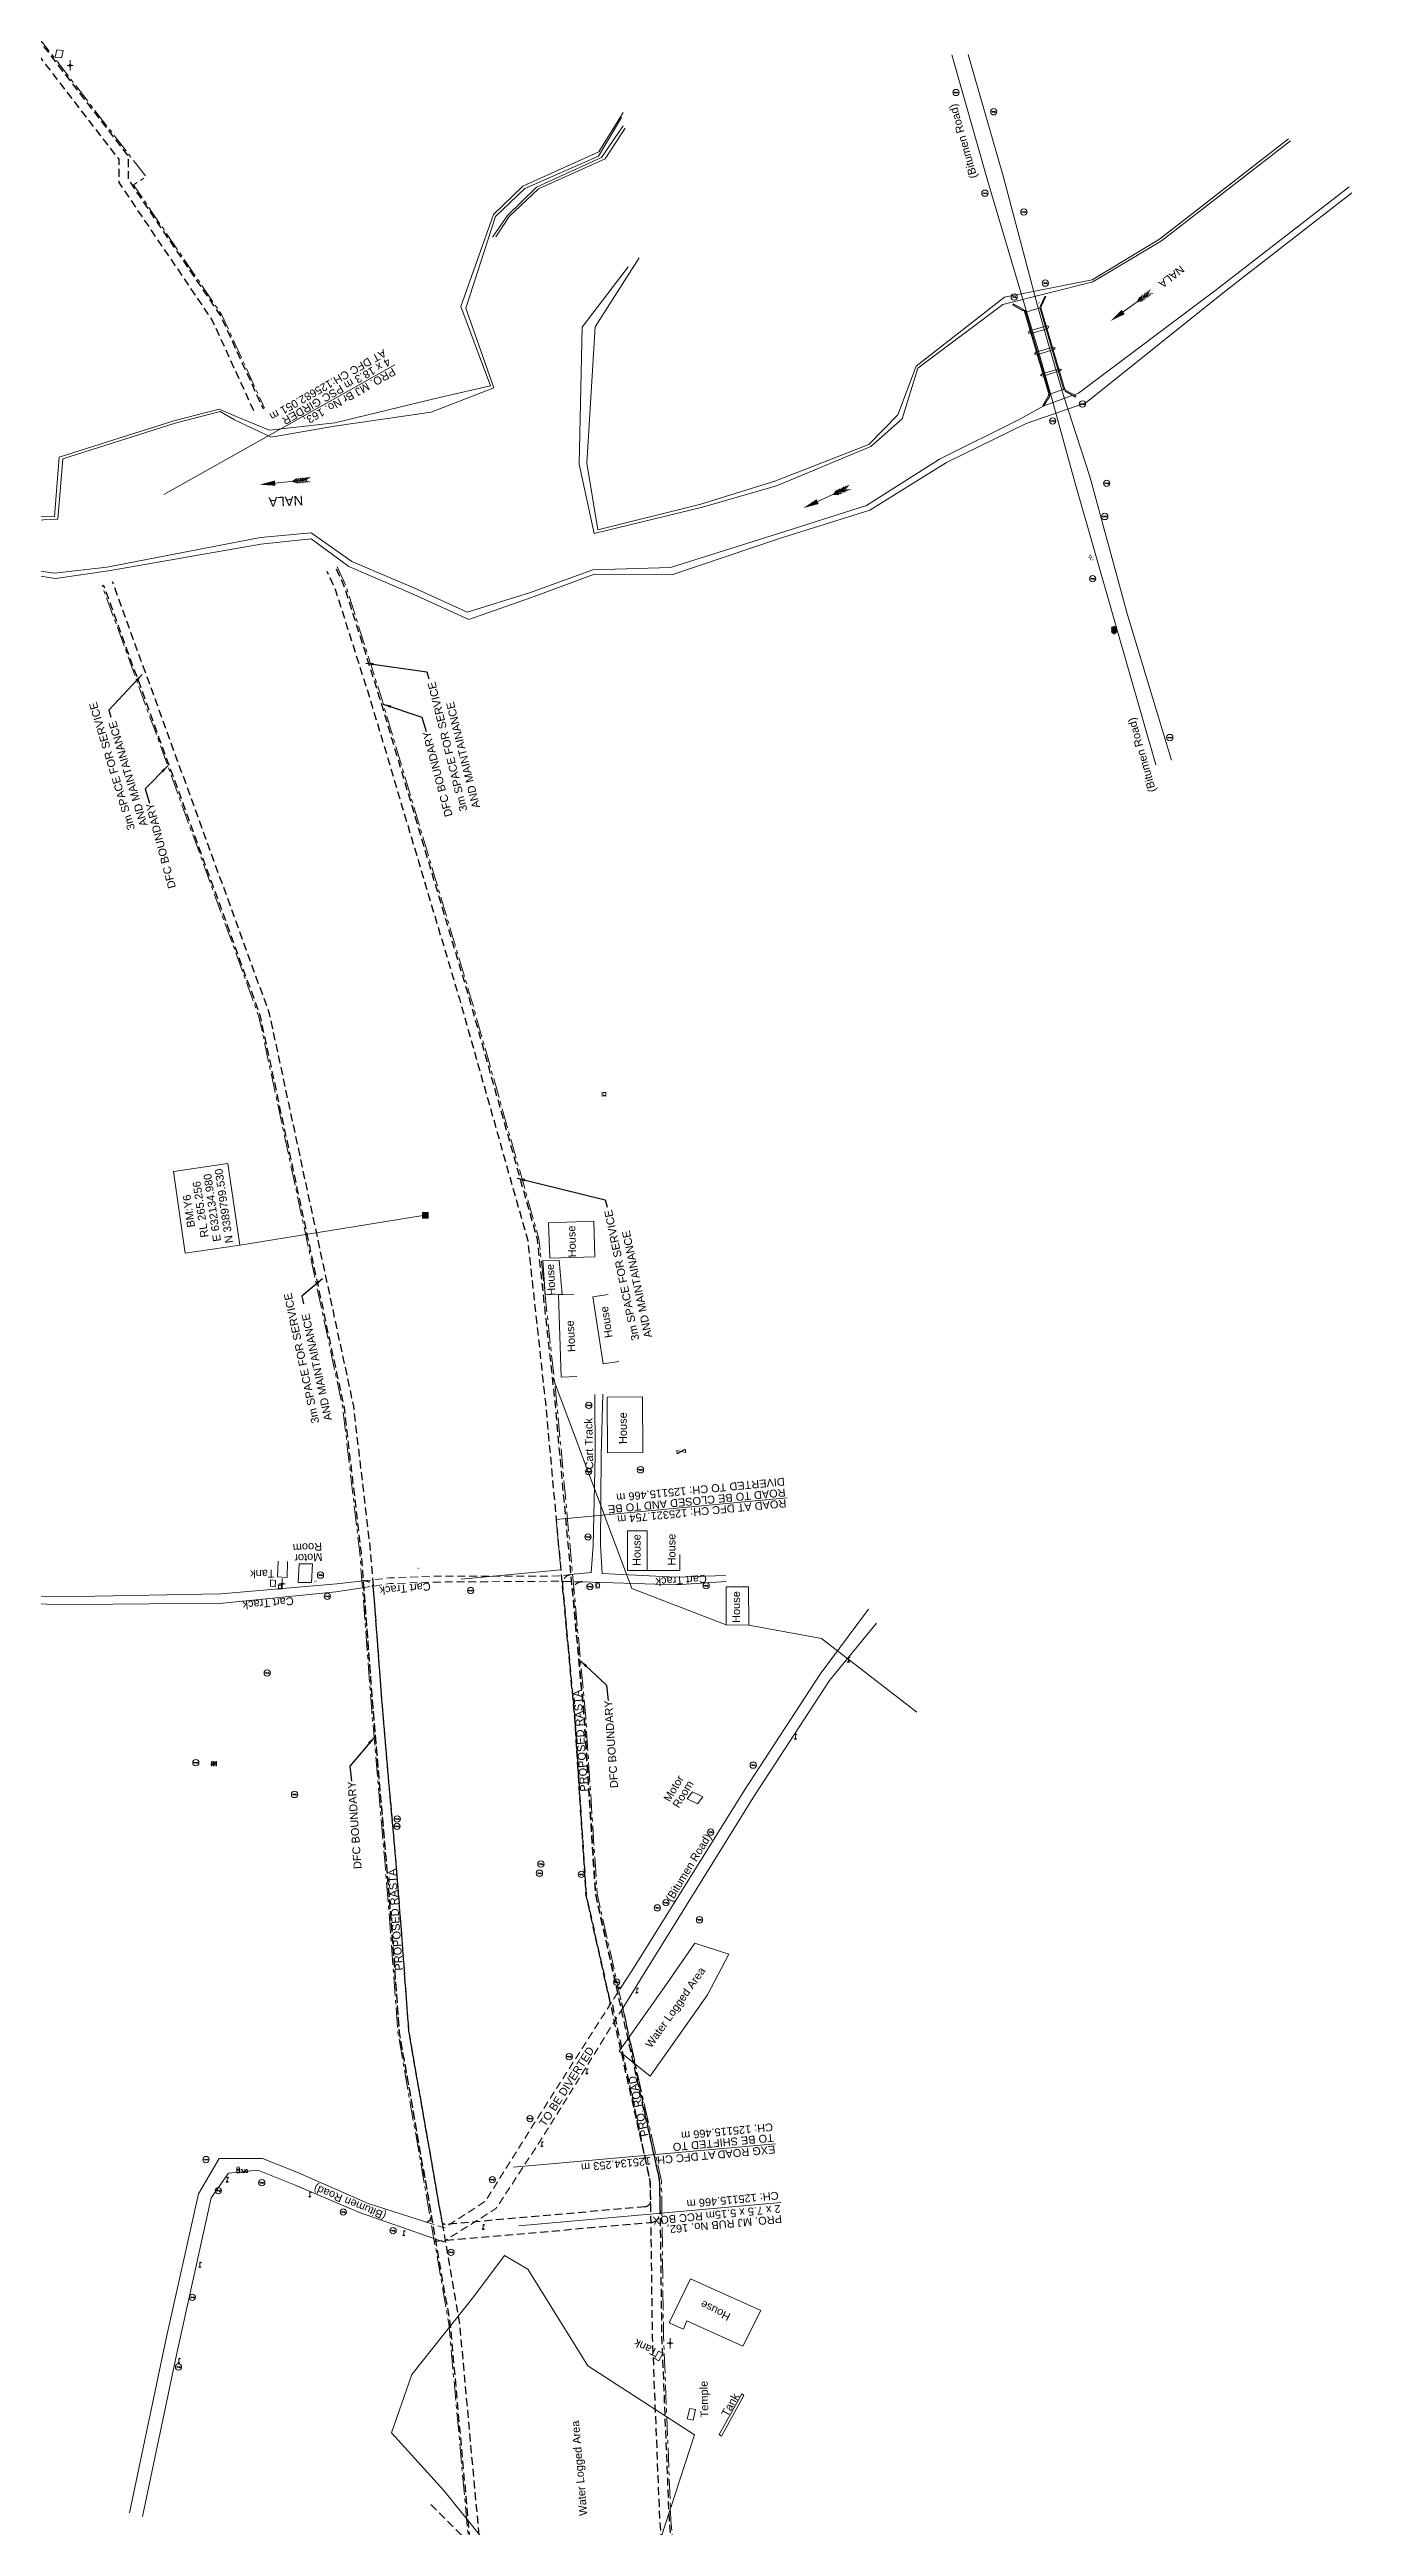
# Model space of a CAD drawing. Header units: metres. Extents: x 628572 to 650094, y 3375792 to 3391117.
# Drawn here: x 632016 to 632430, y 3389383 to 3390170 of the extents above; entities that cross this region are included whole.
import ezdxf
from ezdxf.enums import TextEntityAlignment as Align

# ---------------------------------------------------------------- set-up
doc = ezdxf.new("R2010")
doc.units = ezdxf.units.M
doc.header["$MEASUREMENT"] = 0
doc.linetypes.add('CENTER', pattern=[2, 1.25, -0.25, 0.25, -0.25])
doc.linetypes.add('DASHED', pattern=[0.75, 0.5, -0.25])
for name, color, linetype, lineweight in [('Bench_Mark', 7, 'Continuous', 0), ('Bore', 8, 'Continuous', 0), ('BRIDGE DETAILS PLAN', 7, 'Continuous', 0), ('BRIDGE_PARAPET', 251, 'Continuous', 0), ('CANAL_BOTTOM', 5, 'Continuous', 0), ('CANAL_TOP', 5, 'Continuous', 0), ('CART_TRACK', 34, 'Continuous', 0), ('COMMERCIAL_BLD_PUC', 251, 'Continuous', 0), ('DFCC BOUNDARY', 6, 'CENTER', 0), ('ELECTRIC_POLE', 251, 'Continuous', 0), ('Gate', 251, 'Continuous', 0), ('Govt buliding', 251, 'Continuous', 0), ('Lamp_Post', 7, 'Continuous', 0), ('LC DETAILS IN PLAN', 7, 'Continuous', 0), ('OFC_PILLAR', 251, 'Continuous', 0), ('PIER_OR_ABUTMENT', 7, 'Continuous', 0), ('PIPE_LINE', 7, 'Continuous', 0), ('Religious_Place', 251, 'Continuous', 0), ('RESIDENTIAL_BL_PUC', 251, 'Continuous', 0), ('RESIDENTIAL_BL_SEMI', 251, 'Continuous', 0), ('River Text', 5, 'Continuous', 0), ('Shed', 251, 'Continuous', 0), ('SIGN_BOARD', 251, 'Continuous', 0), ('SIGNAL_POST', 251, 'Continuous', 0), ('Subroad Edge', 34, 'Continuous', 0), ('Tank', 7, 'Continuous', 0), ('Tbm Pillar', 8, 'Continuous', 0), ('Telephone_Pole', 8, 'Continuous', 0), ('Text', 251, 'Continuous', 0), ('TOPOSTYLEREMARK', 251, 'Continuous', 0), ('Transformer', 251, 'Continuous', 0), ('VILLAGE_BOUNDARY', 7, 'Continuous', 0), ('WATER_LOGGED_AREA', 5, 'Continuous', 0), ('WING_WALL', 7, 'Continuous', 0)]:
    doc.layers.add(name, color=color, linetype=linetype, lineweight=lineweight)
doc.layers.add('PROPOSED ROAD', color=10, linetype='DASHED')
doc.styles.add('notes', font='romans.shx', dxfattribs={"height": 2})
doc.styles.get("Standard").update_dxf_attribs({"font": 'arial.ttf'})
doc.styles.add('Text', font='arial.ttf', dxfattribs={"height": 2})
doc.dimstyles.new('ISO-25', dxfattribs={"dimtxt": 2.5, "dimasz": 2.5, "dimexe": 1.25, "dimexo": 0.625, "dimtad": 1, "dimtxsty": 'Standard', "dimcen": 2.5, "dimadec": 0, "dimazin": 0, "dimtfac": 1, "dimtmove": 0, "dimatfit": 3, "dimfxl": 1, "dimarcsym": 0})

# ---------------------------------------------------------------- blocks, each defined once
blk = doc.blocks.new('BM')
blk.add_hatch(color=256).paths.add_polyline_path([(-0.88, -0.88), (-0.88, 0.88), (0.88, 0.88), (0.88, -0.88)])
for p, q in [((0.88, 0.88), (-0.88, 0.88)), ((-0.88, 0.88), (-0.88, -0.88)), ((0.88, -0.88), (0.88, 0.88)), ((-0.88, -0.88), (0.88, -0.88))]:
    blk.add_line(p, q)
blk = doc.blocks.new('BORE')
at = {"ltscale": 0.5}
for q in [(-0.99, 0), (0, 1.64), (0.99, 0), (0, -1.64)]:
    blk.add_line((0, 0), q, dxfattribs=at)
blk.add_circle((0, 0), 0.328, dxfattribs=at)
blk = doc.blocks.new('EP')
blk.add_hatch(color=8).paths.add_polyline_path([(0.31, -0.24), (0.31, 0), (-0.31, -0.19), (-0.31, 0.07), (-0.93, -0.01), (-0.21, 0.16), (-0.21, -0.05), (0.43, 0.15), (0.41, -0.1), (0.94, -0.01)])
at = {"color": 8}
for p, q in [((-0.93, -0.01), (-0.21, 0.16)), ((-0.31, 0.07), (-0.93, -0.01)), ((-0.31, -0.19), (-0.31, 0.07)), ((0.31, 0), (-0.31, -0.19)), ((-0.21, 0.16), (-0.21, -0.05)), ((-0.21, -0.05), (0.43, 0.15)), ((0.31, -0.24), (0.31, 0)), ((0.43, 0.15), (0.41, -0.1)), ((0.94, -0.01), (0.31, -0.24)), ((0.41, -0.1), (0.94, -0.01))]:
    blk.add_line(p, q, dxfattribs=at)
blk.add_circle((0, 0), 1, dxfattribs=at)
blk = doc.blocks.new('LP')
at = {"flags": 128}
for points in [[(0, 0), (0, 1.5)], [(0.25, 1.35), (0.44, 1.35)]]:
    blk.add_lwpolyline(points, dxfattribs=at)
for centre, radius, start, end in [((0.07, 0.99), 0.519, 57.64249, 97.31648), ((0.34, 1.33), 0.094, 11.70118, 168.04763)]:
    blk.add_arc(centre, radius, start, end)
at = {"extrusion": (0, 0, -1)}
blk.add_ellipse((0, 0.01), major_axis=(0.308, 0), ratio=0.400495, dxfattribs=at)
blk.add_ellipse((0.35, 1.36), major_axis=(0.0017, 0.0438), ratio=0.461056, start_param=1.74022, end_param=4.575836)
blk = doc.blocks.new('OFC')
at = {"ltscale": 5}
for p, q in [((-0.46, 0), (-0.46, 1.23)), ((-0.46, 0), (0.46, 0)), ((0.46, 0), (0.46, 1.23))]:
    blk.add_line(p, q, dxfattribs=at)
at = {"extrusion": (-1, -8.21066e-11, 0), "elevation": 0.34, "flags": 128}
blk.add_lwpolyline([(-1.13, 1.23), (-1.13, 0), (-0.77, 0), (-0.77, 1.23), (-1.13, 1.23)], close=True, dxfattribs=at)
at = {"extrusion": (-2.00765e-10, 1, 0), "elevation": 1.13, "flags": 128}
blk.add_lwpolyline([(-0.38, 1.23), (-0.38, 0), (0.34, 0), (0.34, 1.23), (-0.38, 1.23)], close=True, dxfattribs=at)
at = {"flags": 128}
blk.add_lwpolyline([(0.38, 1.13), (0.38, 0.77), (-0.34, 0.77), (-0.34, 1.13), (0.38, 1.13)], close=True, dxfattribs=at)
at = {"elevation": 1.23, "flags": 128}
blk.add_lwpolyline([(0.38, 0.77), (0.38, 1.13), (-0.34, 1.13), (-0.34, 0.77), (0.38, 0.77)], close=True, dxfattribs=at)
at = {"extrusion": (-8.0306e-11, -1, 0), "elevation": -0.77, "flags": 128}
blk.add_lwpolyline([(-0.34, 1.23), (-0.34, 0), (0.38, 0), (0.38, 1.23), (-0.34, 1.23)], close=True, dxfattribs=at)
at = {"extrusion": (1, -3.28427e-10, 0), "elevation": 0.38, "flags": 128}
blk.add_lwpolyline([(0.77, 1.23), (0.77, 0), (1.13, 0), (1.13, 1.23), (0.77, 1.23)], close=True, dxfattribs=at)
at = {"ltscale": 5}
blk.add_arc((0, 1.36), 0.48, 343.89789, 196.10211, dxfattribs=at)
at = {"ltscale": 5, "style": 'notes'}
blk.add_text('OFC', height=0.246, rotation=0, dxfattribs=at).set_placement((-0.33, 0.84))
at = {"style": 'notes'}
blk.add_text('OFC', height=0.937, rotation=180, dxfattribs=at).set_placement((3.18, 0.99, -359.18))
blk = doc.blocks.new('TBM')
at = {"const_width": 0.042, "flags": 128}
blk.add_lwpolyline([(0.84, -0.84), (-0.84, -0.84), (-0.84, 0.84), (0.84, 0.84), (0.84, -0.84)], close=True, dxfattribs=at)
at = {"flags": 128}
blk.add_lwpolyline([(0.5, -0.5), (-0.5, -0.5), (-0.5, 0.5), (0.5, 0.5), (0.5, -0.5)], close=True, dxfattribs=at)
blk = doc.blocks.new('SIG')
for color, points in [(1, [(-0.22, 0.42, 0.180295), (-0.01, 0.33, -0.00255), (0.01, 0.33, -0.00255), (0.02, 0.33, 0.180295), (0.23, 0.42, -0.002654), (0.25, 0.44, 0.184495), (0.33, 0.65, 1.000001), (-0.32, 0.65, 0.184495), (-0.24, 0.44, -0.002654)]), (2, [(0.23, -0.23, -0.002654), (0.25, -0.21, 0.184495), (0.33, 0.01, 1.000001), (-0.32, 0.01, 0.184495), (-0.24, -0.21, -0.002654), (-0.22, -0.23, 0.180295), (-0.01, -0.32, -0.00255), (0.01, -0.32, -0.00255), (0.02, -0.32, 0.180295)]), (3, [(0.23, -0.88, -0.002654), (0.25, -0.86, 0.184495), (0.33, -0.64, 1.000001), (-0.32, -0.64, 0.184495), (-0.24, -0.86, -0.002654), (-0.22, -0.88, 0.395599)])]:
    blk.add_hatch(color=color).paths.add_polyline_path(points)
for p, q in [((-0.31, 0.98), (-0.32, -0.9)), ((0.33, -0.9), (0.32, 0.98))]:
    blk.add_line(p, q)
at = {"flags": 128}
for points in [[(-0.31, 0.98), (-0.81, 0.98, 0.198758), (-0.42, 0.41, 0.003814), (-0.31, 0.39)], [(-0.31, 0.33), (-0.81, 0.33, 0.198758), (-0.42, -0.23, 0.003727), (-0.32, -0.26)], [(0.32, 0.98), (0.82, 0.98, -0.198758), (0.44, 0.41, -0.003814), (0.32, 0.39)], [(0.32, 0.33), (0.82, 0.33, -0.198758), (0.44, -0.23, -0.003727), (0.33, -0.26)], [(-0.32, -0.32), (-0.81, -0.32, 0.198758), (-0.42, -0.88, 0.003639), (-0.32, -0.9)], [(0.33, -0.32), (0.82, -0.32, -0.198758), (0.44, -0.88, -0.003639), (0.33, -0.9)]]:
    blk.add_lwpolyline(points, format="xyb", dxfattribs=at)
for centre, radius, start, end in [((0.01, 0.91), 0.324, 12.40488, 167.59512), ((0.01, 0.81), 0.357, 27.75781, 152.24219), ((0.01, -0.9), 0.324, 181.45715, 358.54285)]:
    blk.add_arc(centre, radius, start, end)
blk = doc.blocks.new('TRF_1')
blk.add_hatch(color=256).paths.add_polyline_path([(0.22, -0.04), (0.38, 0.42), (-0.98, -0.29), (0.02, 0.04), (-0.18, -0.39), (0.98, 0.09)])
for p, q in [((-0.69, 0.72), (-0.69, -0.72)), ((-0.52, 0.72), (-0.69, 0.72)), ((-0.52, -0.72), (-0.52, 0.72)), ((0, 0.72), (0, -0.72)), ((0.17, 0.72), (0, 0.72)), ((0.17, -0.72), (0.17, 0.72)), ((0.7, 0.72), (0.7, -0.72)), ((0.87, 0.72), (0.7, 0.72)), ((0.87, -0.72), (0.87, 0.72)), ((-0.69, -0.72), (-0.52, -0.72)), ((0, -0.72), (0.17, -0.72)), ((0.7, -0.72), (0.87, -0.72))]:
    blk.add_line(p, q)
at = {"flags": 128}
blk.add_lwpolyline([(0.22, -0.04), (0.38, 0.42), (-0.98, -0.29), (0.02, 0.04), (-0.18, -0.39), (0.98, 0.09), (0.22, -0.04)], close=True, dxfattribs=at)
blk = doc.blocks.new('TSB')
at = {"const_width": 0.132, "flags": 128}
blk.add_lwpolyline([(-0.51, 0.84), (0.54, 0.84), (0, 1.85), (-0.51, 0.84)], close=True, dxfattribs=at)
at = {"const_width": 0.142, "flags": 128}
blk.add_lwpolyline([(0, 0.84), (0, 0)], dxfattribs=at)
blk = doc.blocks.new('GT')
at = {"layer": 'Gate'}
for p, q in [((-0.5, -0.5), (-0.5, 0.5)), ((-0.5, 0.5), (0.5, -0.5)), ((0.5, 0.5), (0.5, -0.5))]:
    blk.add_line(p, q, dxfattribs=at)
at = {"layer": 'Gate', "flags": 128}
blk.add_lwpolyline([(0.5, 0.5), (-0.5, -0.5)], dxfattribs=at)
blk = doc.blocks.new('River A')
at = {"layer": 'River Text'}
for p, q in [((0, 0), (-3.6, 7.5, -1499.5)), ((0.1, 6), (-3.5, 13.6, -1499.5)), ((0.1, 3.3), (-3.5, 10.8, -1499.5)), ((0.2, 9.9), (-3.4, 17.4, -1499.5)), ((0.3, 12.9), (-3.3, 20.5, -1499.5)), ((0.4, 16.4), (-3.2, 24, -1499.5)), ((0.5, 20.3), (-3.1, 27.8, -1499.5)), ((0.5, 22.3), (0, 0)), ((0, 0), (4, 7.4, -1499.5)), ((0.1, 6), (4.1, 13.4, -1499.5)), ((0.1, 3.3), (4.1, 10.7, -1499.5)), ((0.2, 9.9), (4.2, 17.2, -1499.5)), ((0.3, 12.9), (4.3, 20.3, -1499.5)), ((0.4, 16.4), (4.4, 23.8, -1499.5)), ((0.5, 20.3), (4.5, 27.7, -1499.5))]:
    blk.add_line(p, q, dxfattribs=at)
at = {"layer": 'River Text', "flags": 128}
blk.add_lwpolyline([(-0.7, -27.7), (0.5, 22.3)], dxfattribs=at)
at = {"layer": 'River Text', "extrusion": (0, 0, -1)}
blk.add_solid([(-3.5, -27.8), (1.3, -52.7), (4.8, -27.6)], dxfattribs=at)

msp = doc.modelspace()

# ---------------------------------------------------------------- linework, layer by layer
at = {"layer": 'BRIDGE DETAILS PLAN', "color": 10, "lineweight": 13, "flags": 128}
for points in [[(632051.9212, 3390028.4269), (632125.3086, 3390069.6924)], [(632162.9796, 3389497.2499), (632246.228, 3389504.6622)], [(632164.6712, 3389478.5374), (632247.9196, 3389485.9497)]]:
    msp.add_lwpolyline(points, dxfattribs=at)
at = {"layer": 'BRIDGE_PARAPET', "linetype": 'Continuous', "flags": 128}
for points in [[(632325.608, 3390086.968), (632325.257, 3390086.942), (632333.257, 3390059.967), (632333.52, 3390060.019), (632325.608, 3390086.968)], [(632337.925, 3390061.597), (632338.186, 3390061.761), (632330.582, 3390087.728), (632330.215, 3390087.812), (632337.925, 3390061.597)]]:
    msp.add_lwpolyline(points, close=True, dxfattribs=at)
at = {"layer": 'CANAL_BOTTOM', "linetype": 'Continuous', "flags": 128}
for points in [[(632002.42, 3390019.921), (632018.254, 3390020.673), (632019.83, 3390039.797), (632055.547, 3390051.098), (632069.827, 3390054.811), (632074.378, 3390052.217), (632085.995, 3390046.696), (632106.136, 3390050.187), (632136.864, 3390054.66), (632156.7493, 3390062.3199), (632147.88, 3390087.611), (632157.314, 3390116.749), (632166.586, 3390125.681), (632189.9923, 3390135.95), (632197.3806, 3390148.1518)], [(632197.901, 3390145.589), (632191.0029, 3390135.4562), (632170.362, 3390126.087), (632161.102, 3390117.127), (632156.3729, 3390110.1596)], [(632199.4107, 3390100.7212), (632184.8837, 3390081.6607), (632183.88, 3390038.0877), (632188.691, 3390016.077), (632223.028, 3390024.395), (632246.602, 3390031.256), (632276.59, 3390043.663), (632286.504, 3390052.534), (632291.542, 3390068.549), (632318.477, 3390088.829), (632347.109, 3390095.963), (632368.928, 3390108.985), (632409.867, 3390140.775)], [(631998.1, 3390006.192), (632017.209, 3390003.459), (632033.767, 3390005.416), (632082.599, 3390014.857), (632098.735, 3390016.282), (632111.62, 3390007.203), (632132.142, 3389998.48), (632148.314, 3389991.095), (632168.094, 3389997.282), (632188.21, 3390004.521), (632212.941, 3390005.261), (632246.94, 3390016.011), (632275.192, 3390024.959), (632298.401, 3390039.72), (632323.91, 3390052.378), (632331.486, 3390056.595), (632342.522, 3390060.653), (632386.28, 3390093.493), (632428.496, 3390126.132)]]:
    msp.add_lwpolyline(points, dxfattribs=at)
at = {"layer": 'CANAL_TOP', "linetype": 'Continuous', "flags": 128}
for points in [[(632002.402, 3390021.266), (632017.224, 3390021.47), (632018.655, 3390040.317), (632055.107, 3390051.821), (632069.546, 3390055.585), (632074.914, 3390053.22), (632085.496, 3390048.888), (632106.286, 3390051.174), (632139.947, 3390059.415), (632155.75, 3390062.939), (632146.336, 3390088.123), (632156.683, 3390117.425), (632165.955, 3390126.357), (632190.11, 3390137.314), (632197.897, 3390149.826)], [(632198.515, 3390144.845), (632192.1293, 3390135.0851), (632170.978, 3390125.512), (632161.639, 3390116.74), (632157.363, 3390110.35)], [(632189.786, 3390017.29), (632222.567, 3390025.428), (632246.038, 3390032.668), (632275.91, 3390044.346), (632285.173, 3390053.742), (632290.935, 3390069.254), (632318.989, 3390091.101), (632346.849, 3390096.679), (632368.285, 3390109.606), (632409.224, 3390141.396)], [(631997.265, 3390005.012), (632017.504, 3390001.831), (632034.329, 3390004.243), (632082.785, 3390012.742), (632098.739, 3390014.347), (632110.751, 3390005.635), (632131.373, 3389996.736), (632148.803, 3389988.74), (632168.418, 3389995.611), (632188.711, 3390003.17), (632213.326, 3390002.937), (632247.512, 3390014.528), (632276.192, 3390023.479), (632300.618, 3390038.582), (632325.86, 3390051.002), (632344.865, 3390057.611), (632388.476, 3390092.534), (632429.415, 3390124.324)], [(632202.961, 3390103.662), (632188.9426, 3390081.7495), (632186.3586, 3390038.4279), (632189.786, 3390017.29)]]:
    msp.add_lwpolyline(points, dxfattribs=at)
at = {"layer": 'CART_TRACK', "linetype": 'Continuous', "flags": 128}
for points in [[(632181.248, 3389685.4081), (632187.645, 3389686.104), (632188.305, 3389694.664), (632188.978, 3389723.285), (632188.896, 3389742.613)], [(632191.391, 3389742.735), (632190.845, 3389723.341), (632190.62, 3389694.725), (632191.151, 3389685.736), (632214.601, 3389684.59), (632230.371, 3389685.182)], [(631926.412, 3389678.657), (631977.51, 3389678.832), (632024.248, 3389678.485), (632069.995, 3389679.282), (632106.861, 3389682.463), (632115.2383, 3389683.409)], [(631926.688, 3389676.559), (631977.35, 3389676.413), (632024.021, 3389675.904), (632070.632, 3389676.303), (632106.555, 3389679.969), (632115.0262, 3389681.2324)], [(632184.8, 3389683.0943), (632214.668, 3389682.183), (632230.549, 3389683.188)]]:
    msp.add_lwpolyline(points, dxfattribs=at)
at = {"layer": 'CART_TRACK', "color": 88, "linetype": 'DASHED', "ltscale": 5, "flags": 128}
for points in [[(632115.2516, 3389683.4105), (632123.544, 3389684.347), (632136.915, 3389684.898), (632177.303, 3389684.979), (632181.248, 3389685.4081)], [(632115.0262, 3389681.2324), (632123.82, 3389682.544), (632136.533, 3389683.048), (632177.501, 3389683.317), (632184.8, 3389683.0943)]]:
    msp.add_lwpolyline(points, dxfattribs=at)
at = {"layer": 'COMMERCIAL_BLD_PUC', "linetype": 'Continuous', "flags": 128}
msp.add_lwpolyline([(632091.2527, 3389689.536), (632091.054, 3389684.54), (632088.037, 3389684.66), (632088.2357, 3389689.656)], dxfattribs=at)
for points in [[(632094.618, 3389682.917), (632098.855, 3389682.862), (632099.155, 3389688.799), (632094.8868, 3389688.8544), (632094.618, 3389682.917)], [(632218.224, 3389614.17), (632221.446, 3389612.643), (632223.15, 3389614.836), (632219.8983, 3389616.3771), (632218.224, 3389614.17)]]:
    msp.add_lwpolyline(points, close=True, dxfattribs=at)
at = {"layer": 'DFCC BOUNDARY', "ltscale": 5, "flags": 128}
for points in [[(631779.179, 3390361.372), (631858.373, 3390310.308), (631903.54, 3390279.672), (631942.867, 3390245.029), (631978.184, 3390209.902), (632013.342, 3390172.068), (632046.284, 3390129.359), (632042.311, 3390126.838), (632070.366, 3390085.466), (632083.9368, 3390055.8441)], [(632107.0228, 3390005.4532), (632109.735, 3389999.533), (632121.16, 3389963.535), (632149.279, 3389869.269), (632171.106, 3389792.047), (632176.724, 3389740.539), (632185.973, 3389640.084), (632189.588, 3389584.037), (632210.053, 3389492.902), (632210.701, 3389443.22), (632213.062, 3389384.88), (632217.47, 3389333.732), (632222.918, 3389288.168), (632230.083, 3389245.695), (632238.238, 3389203.211), (632255.434, 3389156.222), (632272.6049, 3389114.8266)], [(632162.019, 3389233.862), (632142.442, 3389447.6), (632126.314, 3389539.888), (632123.73, 3389574.929), (632122.213, 3389593.547), (632117.972, 3389642.162), (632114.196, 3389692.244), (632108.786, 3389738.385), (632082.155, 3389862.554), (632032.33, 3389999.5101)]]:
    msp.add_lwpolyline(points, dxfattribs=at)
at = {"layer": 'Govt buliding', "color": 88, "linetype": 'DASHED', "ltscale": 5, "flags": 128}
msp.add_lwpolyline([(632136.799, 3389390.105), (632166.8, 3389359.879)], dxfattribs=at)
at = {"layer": 'LC DETAILS IN PLAN', "color": 10, "lineweight": 13, "flags": 128}
msp.add_lwpolyline([(632146.3755, 3389684.015), (632178.0813, 3389686.9838), (632176.5917, 3389702.8919), (632249.9373, 3389709.7598)], dxfattribs=at)
at = {"layer": 'PIER_OR_ABUTMENT', "linetype": 'Continuous', "flags": 128}
for points in [[(632325.419, 3390086.29), (632330.784, 3390087.906)], [(632326.545, 3390079.806), (632327.079, 3390080.415), (632332.505, 3390082.037), (632333.124, 3390081.776), (632332.72, 3390081.037), (632327.303, 3390079.569), (632326.545, 3390079.806)], [(632328.522, 3390073.032), (632329.025, 3390073.631), (632334.457, 3390075.218), (632335.118, 3390075.082), (632334.734, 3390074.558), (632329.276, 3390072.796), (632328.522, 3390073.032)], [(632330.458, 3390066.229), (632331.019, 3390066.838), (632336.413, 3390068.379), (632337.096, 3390068.187), (632336.63, 3390067.788), (632331.253, 3390066.03), (632330.458, 3390066.229)], [(632333.018, 3390060.187), (632338.322, 3390061.974)]]:
    msp.add_lwpolyline(points, dxfattribs=at)
at = {"layer": 'PROPOSED ROAD', "ltscale": 5, "flags": 128}
for points in [[(631777.2823, 3390358.4305), (631856.4421, 3390307.3886), (631901.3924, 3390276.8995), (631940.474, 3390242.4727), (631975.667, 3390207.469), (632010.6687, 3390169.8032), (632037.5702, 3390134.9256), (632037.5927, 3390127.5598), (632067.3055, 3390083.7431), (632080.7549, 3390054.3864)], [(631778.908, 3390360.9518), (631858.0972, 3390309.8909), (631903.2332, 3390279.2759), (631942.5251, 3390244.6638), (631977.8244, 3390209.5544), (632012.9601, 3390171.7445), (632040.5671, 3390135.9522), (632040.5899, 3390128.4852), (632069.9288, 3390085.2199), (632083.4823, 3390055.6359)], [(632232.3706, 3389048.0039), (632215.2538, 3389086.8308), (632195.7674, 3389129.5798), (632165.3949, 3389234.787), (632145.9144, 3389448.0616), (632129.7917, 3389540.319), (632127.2195, 3389575.1998), (632125.7006, 3389593.8412), (632121.4605, 3389642.4457), (632117.6806, 3389692.5795), (632112.2429, 3389738.9571), (632085.5266, 3389863.5239), (632035.6191, 3390000.7066)], [(632428.2537, 3388905.3236), (632376.9741, 3388939.3197), (632355.6815, 3388966.483), (632327.8456, 3389004.7583), (632307.3563, 3389037.7323), (632280.3892, 3389088.6409), (632269.4029, 3389113.4132), (632252.1727, 3389154.9495), (632234.854, 3389202.2736), (632226.6383, 3389245.0739), (632219.4528, 3389287.6688), (632213.9879, 3389333.3739), (632209.5681, 3389384.6589), (632207.2019, 3389443.1264), (632206.5581, 3389492.4913), (632186.1129, 3389583.5379), (632182.4833, 3389639.8109), (632173.2414, 3389740.1888), (632167.6584, 3389791.3766), (632145.9178, 3389868.2927), (632117.8148, 3389962.5053), (632106.4638, 3389998.27), (632103.8408, 3390003.9954)], [(632429.9114, 3388907.824), (632379.036, 3388941.5521), (632358.0759, 3388968.2912), (632330.3361, 3389006.4344), (632309.959, 3389039.2279), (632283.0892, 3389089.9527), (632272.1601, 3389114.5963), (632254.9681, 3389156.0402), (632237.7546, 3389203.0771), (632229.5909, 3389245.6063), (632222.423, 3389288.0967), (632216.9726, 3389333.6808), (632212.5629, 3389384.8484), (632210.2011, 3389443.2066), (632209.5537, 3389492.8433), (632189.0916, 3389583.9657), (632185.4745, 3389640.045), (632176.2265, 3389740.489), (632170.6135, 3389791.9512), (632148.7988, 3389869.1295), (632120.6821, 3389963.3879), (632109.2677, 3389999.3526), (632106.5682, 3390005.2449)], [(632229.6255, 3389046.7937), (632212.5163, 3389085.6035), (632192.9462, 3389128.536), (632162.4333, 3389234.2295), (632142.938, 3389447.6663), (632126.8108, 3389539.9496), (632124.2285, 3389574.9677), (632122.7112, 3389593.589), (632118.4704, 3389642.2025), (632114.6938, 3389692.2919), (632109.2798, 3389738.4667), (632082.6367, 3389862.6926), (632032.7999, 3389999.681)], [(632197.3638, 3389549.4099), (632209.3299, 3389493.0209), (632209.5903, 3389482.6)], [(632137.8854, 3389473.6738), (632207.3104, 3389479.7398)]]:
    msp.add_lwpolyline(points, dxfattribs=at)
for points in [[(632181.248, 3389685.4081, 0.40937694), (632178.5851, 3389682.1507), (632182.4833, 3389639.8109), (632186.1129, 3389583.5379), (632193.5733, 3389550.3151, -0.19988877), (632193.1747, 3389548.0433)], [(632204.7669, 3389484.6321), (632141.4313, 3389479.0317, -0.38958418), (632140.3581, 3389479.8557), (632129.7917, 3389540.319), (632127.2195, 3389575.1998), (632125.7006, 3389593.8412), (632121.4605, 3389642.4457), (632118.5797, 3389680.655, 0.42515133), (632115.2515, 3389683.4105)], [(632135.4183, 3389479.7692, 0.29811859), (632137.0328, 3389481.7947), (632126.8108, 3389539.9496), (632124.2285, 3389574.9677), (632122.7112, 3389593.589), (632118.4704, 3389642.2025), (632115.4588, 3389681.297)], [(632184.8914, 3389683.0915, 0.45050945), (632181.8125, 3389679.8179), (632185.4745, 3389640.045), (632189.0916, 3389583.9657), (632195.5956, 3389555.0018, 0.66682116), (632197.4141, 3389554.6828)], [(632194.4291, 3389548.7872), (632206.3309, 3389492.946), (632206.4962, 3389486.2057, -0.37415614), (632204.7669, 3389484.6321)]]:
    msp.add_lwpolyline(points, format="xyb", dxfattribs=at)
at = {"layer": 'PROPOSED ROAD', "ltscale": 5}
msp.add_lwpolyline([(632207.3104, 3389479.7398, 0.36387398), (632209.5797, 3389483.0235)], format="xyb", dxfattribs=at)
at = {"layer": 'Religious_Place', "linetype": 'Continuous', "flags": 128}
msp.add_lwpolyline([(632218.247, 3389417.27), (632220.072, 3389416.898), (632220.861, 3389420.251), (632219.036, 3389420.623), (632218.247, 3389417.27)], close=True, dxfattribs=at)
at = {"layer": 'RESIDENTIAL_BL_PUC', "linetype": 'Continuous', "flags": 128}
for points in [[(632174.536, 3389785.925), (632174.177, 3389797.185), (632188.503, 3389797.66), (632188.8628, 3389786.3745), (632174.536, 3389785.925)], [(632192.748, 3389741.828), (632192.842, 3389724.146), (632204.132, 3389724.211), (632204.038, 3389741.8932), (632192.748, 3389741.828)], [(632199.196, 3389699.314), (632199.22, 3389686.719), (632205.531, 3389686.705), (632205.507, 3389699.3006), (632199.196, 3389699.314)], [(632230.583, 3389681.547), (632230.629, 3389669.439), (632237.761, 3389669.4), (632237.715, 3389681.508), (632230.583, 3389681.547)]]:
    msp.add_lwpolyline(points, close=True, dxfattribs=at)
for points in [[(632183.1812, 3389748.2871), (632178.184, 3389748.12), (632177.308, 3389774.324), (632182.3052, 3389774.4911)], [(632196.4498, 3389753.1164), (632191.51, 3389752.343), (632188.18, 3389773.611), (632193.1198, 3389774.3844)], [(632215.8824, 3389691.7559), (632215.907, 3389686.756), (632205.531, 3389686.705), (632205.5064, 3389691.7049)], [(632219.208, 3389461.775), (632241.577, 3389451.717), (632235.912, 3389440.404), (632218.0914, 3389448.4169), (632217.008, 3389445.739), (632212.4596, 3389447.7841), (632212.4596, 3389447.7841), (632219.208, 3389461.775)]]:
    msp.add_lwpolyline(points, dxfattribs=at)
at = {"layer": 'RESIDENTIAL_BL_SEMI', "linetype": 'Continuous', "flags": 128}
msp.add_lwpolyline([(632177.5351, 3389785.2315), (632172.296, 3389785.285), (632173.04, 3389774.45), (632178.4657, 3389774.3946), (632177.5351, 3389785.2315)], close=True, dxfattribs=at)
at = {"layer": 'Shed', "linetype": 'Continuous', "flags": 128}
msp.add_lwpolyline([(632017.431, 3390167.384), (632019.422, 3390167.164), (632019.92, 3390169.495), (632017.9283, 3390169.7151), (632017.431, 3390167.384)], close=True, dxfattribs=at)
at = {"layer": 'Subroad Edge', "linetype": 'Continuous', "flags": 128}
for points in [[(632367.129, 3389942.637), (632353.908, 3389988.719), (632341.368, 3390032.348), (632334.117, 3390058.943), (632329.412, 3390075.482), (632325.667, 3390087.595), (632313.794, 3390127.591), (632302.292, 3390168.071)], [(632372.127, 3389944.071), (632358.137, 3389990.256), (632346.092, 3390034.131), (632337.778, 3390059.861), (632332.764, 3390076.892), (632329.44, 3390088.85), (632318.678, 3390129.224), (632307.499, 3390168.169)], [(632197.4141, 3389554.6828), (632201.315, 3389560.792), (632236.46, 3389616.923), (632260.453, 3389653.775), (632275.822, 3389674.417)], [(632197.4141, 3389554.6828), (632201.315, 3389560.792), (632236.46, 3389616.923), (632260.453, 3389653.775), (632275.822, 3389674.417)], [(632197.7175, 3389547.7428), (632204.88, 3389559.294), (632239.562, 3389615.235), (632263.408, 3389651.787), (632278.386, 3389670.05)], [(632040.975, 3389387.451), (632052.698, 3389442.854), (632062.925, 3389488.735), (632069.493, 3389499.928), (632083.272, 3389499.97), (632094.696, 3389495.428), (632116.88, 3389485.717), (632135.4183, 3389479.7692)], [(632045.142, 3389386.311), (632055.96, 3389437.615), (632066.917, 3389487.505), (632072.511, 3389495.339), (632081.735, 3389496.235), (632093.398, 3389491.585), (632114.119, 3389482.803), (632139.8273, 3389473.8435)]]:
    msp.add_lwpolyline(points, dxfattribs=at)
at = {"layer": 'Subroad Edge', "color": 88, "linetype": 'DASHED', "ltscale": 5, "flags": 128}
for points in [[(632135.4183, 3389479.7692), (632141.132, 3389477.936), (632154.139, 3389486.478), (632168.052, 3389508.698), (632197.4141, 3389554.6828)], [(632139.8273, 3389473.8435), (632140.678, 3389473.547), (632157.453, 3389484.076), (632172.184, 3389506.564), (632197.7175, 3389547.7428)]]:
    msp.add_lwpolyline(points, dxfattribs=at)
at = {"layer": 'Tank', "linetype": 'Continuous', "flags": 128}
for points in [[(632087.334, 3389681.585), (632085.778, 3389681.729), (632085.848, 3389683.712), (632087.4051, 3389683.5679), (632087.334, 3389681.585)], [(632207.816, 3389436.41), (632209.226, 3389435.679), (632210.469, 3389438.054), (632209.0586, 3389438.7852), (632207.816, 3389436.41)], [(632229.073, 3389411.817), (632228.395, 3389412.318), (632235.53, 3389425.258), (632236.221, 3389424.7474), (632229.073, 3389411.817)]]:
    msp.add_lwpolyline(points, close=True, dxfattribs=at)
at = {"layer": 'TOPOSTYLEREMARK'}
msp.add_line((632134.98, 3389799.53), (632076.0445, 3389790.0917), dxfattribs=at)
at = {"layer": 'TOPOSTYLEREMARK', "linetype": 'Continuous', "flags": 128}
msp.add_lwpolyline([(632054.9622, 3389813.4211), (632072.2795, 3389815.9432), (632076.0456, 3389790.0846), (632058.7283, 3389787.5624), (632054.9622, 3389813.4211)], close=True, dxfattribs=at)
at = {"layer": 'VILLAGE_BOUNDARY', "linetype": 'Continuous', "flags": 128}
for points in [[(632230.629, 3389669.439), (632200.592, 3389681.025), (632175.518, 3389748.019)], [(632291.1789, 3389641.7109), (632260.877, 3389665.111), (632237.761, 3389669.4)]]:
    msp.add_lwpolyline(points, dxfattribs=at)
at = {"layer": 'WATER_LOGGED_AREA', "linetype": 'Continuous', "flags": 128}
for points in [[(632206.433, 3389526.106), (632224.681, 3389551.982), (632231.464, 3389564.822), (632220.608, 3389568.355), (632211.651, 3389555.301), (632196.5504, 3389534.0426), (632206.433, 3389526.106)], [(632199.376, 3389347.178), (632180.033, 3389354.003), (632156.659, 3389374.901), (632140.882, 3389394.511), (632124.25, 3389412.799), (632130.736, 3389431.325), (632150.385, 3389456.117), (632160.133, 3389469.154), (632167.528, 3389464.796), (632186.674, 3389434.171), (632220.55, 3389412.195), (632199.376, 3389347.178)]]:
    msp.add_lwpolyline(points, dxfattribs=at)
at = {"layer": 'WING_WALL', "linetype": 'Continuous', "flags": 128}
for points in [[(632321.721, 3390088.697), (632324.99, 3390086.815), (632325.173, 3390087.214), (632321.829, 3390089.002), (632321.721, 3390088.697)], [(632331.168, 3390056.679), (632331.438, 3390056.558), (632333.457, 3390059.717), (632332.996, 3390059.957), (632331.168, 3390056.679)], [(632338.298, 3390061.293), (632341.567, 3390059.411), (632341.75, 3390059.81), (632338.406, 3390061.598), (632338.298, 3390061.293)]]:
    msp.add_lwpolyline(points, dxfattribs=at)
msp.add_lwpolyline([(632330.384, 3390088.177), (632330.674, 3390088.193), (632332.129, 3390091.321), (632331.839, 3390091.305), (632330.384, 3390088.177)], close=True, dxfattribs=at)

# ---------------------------------------------------------------- block references
at = {"layer": 'Bench_Mark', "linetype": 'Continuous'}
for p in [(632134.977, 3389799.513), (632134.977, 3389799.51)]:
    msp.add_blockref('BM', p, dxfattribs=at)
at = {"layer": 'Bore', "linetype": 'Continuous'}
for p in [(632022.159, 3390164.762), (632089.521, 3389682.505), (632212.768, 3389441.311)]:
    msp.add_blockref('BORE', p, dxfattribs=at)
at = {"layer": 'ELECTRIC_POLE', "linetype": 'Continuous'}
for p in [(632303.597, 3390156.144), (632315.586, 3390150.018), (632312.798, 3390124.164), (632325.189, 3390118.208), (632332.028, 3390095.595), (632322.098, 3390091.176), (632343.799, 3390057.206), (632334.362, 3390051.83), (632351.508, 3390032.034), (632350.895, 3390021.491), (632347.06, 3390001.707), (632371.545, 3389951.279), (632186.944, 3389739.199), (632186.91, 3389718.138), (632203.365, 3389718.706), (632186.695, 3389697.385), (632101.702, 3389685.259), (632103.855, 3389678.526), (632149.411, 3389680.354), (632187.294, 3389681.615), (632224.222, 3389681.883), (632084.758, 3389654.184), (632062.08, 3389625.705), (632239.178, 3389624.901), (632093.445, 3389615.596), (632126.065, 3389607.823), (632125.978, 3389605.493), (632225.665, 3389603.632), (632171.273, 3389590.594), (632171.718, 3389593.492), (632184.569, 3389590.195), (632208.726, 3389579.589), (632211.452, 3389581.216), (632222.117, 3389575.794), (632195.819, 3389555.961), (632180.725, 3389532.335), (632168.286, 3389512.657), (632065.315, 3389499.648), (632069.256, 3389489.764), (632083.05, 3389492.277), (632156.272, 3389493.265), (632108.923, 3389482.977), (632124.767, 3389477.048), (632143.128, 3389470.202), (632060.999, 3389455.893), (632056.577, 3389433.751)]:
    msp.add_blockref('EP', p, dxfattribs=at)
at = {"layer": 'Gate', "linetype": 'Continuous', "xscale": 2.747673925386402, "zscale": 1.65761090892477, "rotation": 8.999999999999998}
msp.add_blockref('GT', (632216.306, 3389724.523), dxfattribs=at)
at = {"layer": 'Lamp_Post', "linetype": 'Continuous'}
for p in [(632269.498, 3389657.701), (632252.64, 3389633.261), (632202.218, 3389552.619), (632186.307, 3389526.974), (632171.985, 3389503.813), (632072.056, 3389492.525), (632098.327, 3389487.842), (632128.123, 3389475.557), (632153.421, 3389477.492), (632063.347, 3389465.521), (632056.66, 3389435.004)]:
    msp.add_blockref('LP', p, dxfattribs=at)
at = {"layer": 'OFC_PILLAR', "linetype": 'Continuous'}
msp.add_blockref('OFC', (632075.53, 3389495.47), dxfattribs=at)
at = {"layer": 'River Text'}
for p, xscale, yscale, zscale, rotation in [((632361.2244, 3390089.6864, 149.9532), 0.2000000000000001, 0.2000000000000001, 0.2000000000000001, 307.2408470715228), ((632092.8237, 3390032.6266), 0.1999999999999996, 0.1999999999999996, 0.1999999999999996, 277.0111604977305), ((632264.6947, 3390028.4971), 0.2000000000000001, 0.2000000000000001, 0.2000000000000001, 295.6893101338719)]:
    msp.add_blockref('River A', p, dxfattribs=dict(at, xscale=xscale, yscale=yscale, zscale=zscale, rotation=rotation))
at = {"layer": 'SIGN_BOARD', "linetype": 'Continuous'}
msp.add_blockref('TSB', (632346.305, 3390007.529), dxfattribs=at)
at = {"layer": 'SIGNAL_POST', "linetype": 'Continuous'}
msp.add_blockref('SIG', (632353.849, 3389985.333), dxfattribs=at)
at = {"layer": 'Tbm Pillar', "linetype": 'Continuous'}
for p in [(632191.909, 3389838.09), (632088.813, 3389681.539), (632189.797, 3389681.948)]:
    msp.add_blockref('TBM', p, dxfattribs=at)
at = {"layer": 'Transformer', "linetype": 'Continuous'}
msp.add_blockref('TRF_1', (632067.751, 3389625.37), dxfattribs=at)

# ---------------------------------------------------------------- texts
at = {"layer": 'BRIDGE DETAILS PLAN', "color": 10}
for s, rotation, p in [('AT DFC CH:125682.051 m', 209.6447489, (632121.6823, 3390074.7555)), ('4 x 18.3 m PSC GIRDER', 209.6447489, (632123.0836, 3390071.9473)), ('PRO. MJ Br No. 163,', 209.6447489, (632124.6302, 3390068.8306)), ('PRO. ROAD', 102, (632205.9758, 3389507.2045)), ('CH: 125115.466 m ', 185.3838632, (632245.3541, 3389511.2094)), ('AT DFC CH: 125134.253 m ', 185.3838632, (632227.0835, 3389502.3854)), ('CH: 125115.466 m ', 185.3838632, (632247.1309, 3389489.4825)), ('2 x 7.5 x 5.15m RCC BOX', 185.3838632, (632247.7804, 3389485.251)), ('PRO. MJ RUB No. 162,', 185.3838632, (632248.1779, 3389482.0488))]:
    msp.add_text(s, height=2.5, rotation=rotation, dxfattribs=at).set_placement(p)
at = {"layer": 'BRIDGE DETAILS PLAN', "color": 1}
for s, rotation, p in [('TO BE DIVERTED', 57.402785, (632173.1041, 3389509.9038)), ('TO BE SHIFTED TO', 185.3838632, (632245.5913, 3389507.8238))]:
    msp.add_text(s, height=2.5, rotation=rotation, dxfattribs=at).set_placement(p)
at = {"layer": 'BRIDGE DETAILS PLAN', "color": 7}
msp.add_text('EXG ROAD ', height=2.5, rotation=185.3838632, dxfattribs=at).set_placement((632246.1005, 3389504.1204))
at = {"layer": 'CART_TRACK', "linetype": 'Continuous'}
for rotation, p in [(91.2280396, (632188.3871, 3389718.8443)), (183.6210298, (632224.3567, 3389685.3946)), (184.9642372, (632093.0786, 3389678.3064))]:
    msp.add_text('Cart Track', height=2.5, rotation=rotation, dxfattribs=at).set_placement(p)
at = {"layer": 'CART_TRACK', "color": 88, "linetype": 'Continuous'}
msp.add_text('Cart Track', height=2.5, rotation=184.9642372, dxfattribs=at).set_placement((632136.6079, 3389682.9516))
at = {"layer": 'DFCC BOUNDARY', "linetype": 'Continuous', "ltscale": 5}
for rotation, p in [(104.9564766, (632135.2794, 3389953.1604)), (104.9564766, (632047.348, 3389930.3856)), (94.0494199, (632193.0554, 3389645.4829)), (94.0494199, (632111.5351, 3389619.775))]:
    msp.add_text('DFC BOUNDARY', height=2.5, rotation=rotation, dxfattribs=at).set_placement(p, align=Align.MIDDLE_RIGHT)
at = {"layer": 'LC DETAILS IN PLAN', "color": 10}
for s, p in [('ROAD TO BE CLOSED AND TO BE', (632249.3289, 3389712.7817)), ('DIVERTED TO CH: 125115.466 m ', (632249.0825, 3389716.2374)), ('ROAD AT DFC CH: 125321.754 m', (632249.5754, 3389709.326))]:
    msp.add_text(s, height=2.5, rotation=185.5, dxfattribs=at).set_placement(p)
at = {"layer": 'PIPE_LINE'}
msp.add_text('PL', height=0.5, dxfattribs=at).set_placement((632329.851, 3390089.056))
at = {"layer": 'PROPOSED ROAD', "lineweight": 0}
for p in [(632183.239, 3389648.8175), (632124.3847, 3389591.9884)]:
    msp.add_text('PROPOSED RASTA', height=2.5, rotation=94, dxfattribs=at).set_placement(p, align=Align.MIDDLE_RIGHT)
at = {"layer": 'PROPOSED ROAD', "linetype": 'Continuous', "lineweight": 0, "char_height": 2.5, "attachment_point": 1}
for insert, rotation in [((632145.9567, 3389927.5717), 104.0276877), ((632040.4111, 3389921.5864), 106.8950059), ((632200.5675, 3389759.5472), 101.9329959), ((632098.8673, 3389733.2101), 102.1050613)]:
    msp.add_mtext_dynamic_manual_height_columns('3m SPACE FOR SERVICE AND MAINTAINANCE', width=42.623759, gutter_width=12.5, heights=[0], dxfattribs=dict(at, insert=insert, rotation=rotation))
at = {"layer": 'SIGN_BOARD'}
msp.add_text('TSB', height=0.5, dxfattribs=at).set_placement((632346.305, 3390007.529))
at = {"layer": 'Subroad Edge', "linetype": 'Continuous', "style": 'Text'}
for rotation, p in [(105.8619856, (632310.3935, 3390129.2338)), (105.8619856, (632367.1826, 3389934.3018)), (58.7216974, (632213.3396, 3389581.2685)), (157.9144347, (632122.8086, 3389482.6863))]:
    msp.add_text('(Bitumen Road)', height=2.5, rotation=rotation, dxfattribs=at).set_placement(p)
at = {"layer": 'Telephone_Pole'}
for p in [(632132.428, 3389687.16), (632099.715, 3389683.017)]:
    msp.add_text('TP', height=0.5, dxfattribs=at).set_placement(p)
at = {"layer": 'Text', "style": 'Text'}
for s, height, rotation, p in [('NALA', 2.5, 217.8506831, (632374.9209, 3390101.4085)), ('NALA', 3, 182.8239201, (632096.0921, 3390028.0754)), ('Room', 2.5, 182.7813068, (632102.1388, 3389695.5916)), ('Tank', 2.5, 181.4537338, (632087.0686, 3389687.0174)), ('Motor', 2.5, 182.7813068, (632102.242, 3389692.2643)), ('Motor', 2.5, 58.9912376, (632212.6589, 3389613.0342)), ('Room', 2.5, 58.9912376, (632215.5366, 3389611.0752)), ('Tank', 2.5, 152.59598, (632209.0423, 3389439.2483)), ('Tank', 2.5, 61.1280518, (632231.0862, 3389417.7314))]:
    msp.add_text(s, height=height, rotation=rotation, dxfattribs=at).set_placement(p)
at = {"layer": 'Text'}
for s, rotation, p in [('House', 91.8261296, (632182.9376, 3389786.2125)), ('House', 93.2216772, (632176.4071, 3389774.0651)), ('House', 93.3967782, (632182.7106, 3389756.1791)), ('House', 98.898738, (632194.5498, 3389760.8158)), ('House', 90.3045896, (632199.0482, 3389726.888)), ('House', 90.109178, (632203.3978, 3389688.1521)), ('House', 90.109178, (632214.4975, 3389688.3268)), ('House', 90.2176737, (632235.017, 3389670.0655)), ('Water Logged Area', 54.9404574, (632206.7741, 3389534.8597)), ('House', 153.4005199, (632232.2251, 3389450.5276)), ('Temple', 91.463339, (632224.9782, 3389417.7397)), ('Water Logged Area', 94.952342, (632186.4508, 3389386.6318))]:
    msp.add_text(s, height=2.5, rotation=rotation, dxfattribs=at).set_placement(p)
at = {"layer": 'TOPOSTYLEREMARK'}
for s, p in [('E 632134.980', (632067.28, 3389801.9548)), ('N 3389799.530', (632070.9908, 3389802.4953)), ('BM:Y6', (632059.8583, 3389800.8739)), ('RL 265.256', (632063.5691, 3389801.4144))]:
    msp.add_text(s, height=2.5, rotation=98.286366, dxfattribs=at).set_placement(p, align=Align.MIDDLE_CENTER)

# ---------------------------------------------------------------- leaders
at = {"layer": 'DFCC BOUNDARY', "linetype": 'Continuous', "lineweight": 0, "ltscale": 5}
for points in [[(632121.6585, 3389961.864), (632133.8772, 3389957.7772), (632135.2794, 3389953.1604)], [(632053.1565, 3389942.2634), (632045.9457, 3389935.0024), (632047.348, 3389930.3856)], [(632184.3186, 3389658.0532), (632192.5521, 3389650.2816), (632193.0554, 3389645.4829)], [(632118.7073, 3389633.7332), (632111.0317, 3389624.5738), (632111.5351, 3389619.775)]]:
    msp.add_leader(points, dimstyle='ISO-25', override={"dimtxt": 3, "dimtad": 0, "dimdec": 3, "dimzin": 2, "dimtdec": 3}, dxfattribs=at)
at = {"layer": 'PROPOSED ROAD', "linetype": 'Continuous', "lineweight": 0}
for points in [[(632045.0222, 3389971.2583), (632034.4071, 3389960.0143), (632035.1083, 3389957.7059)], [(632116.066, 3389974.9396), (632135.469, 3389972.1917), (632136.1701, 3389969.8833)], [(632164.2175, 3389811.3072), (632192.1331, 3389804.4378), (632192.7494, 3389802.1053)], [(632102.338, 3389779.3319), (632095.7797, 3389773.8082), (632096.2857, 3389771.4493)]]:
    msp.add_leader(points, dimstyle='ISO-25', override={"dimtxt": 3, "dimtad": 0, "dimdec": 3, "dimzin": 2, "dimtdec": 3}, dxfattribs=at)

doc.saveas('drawing.dxf')
